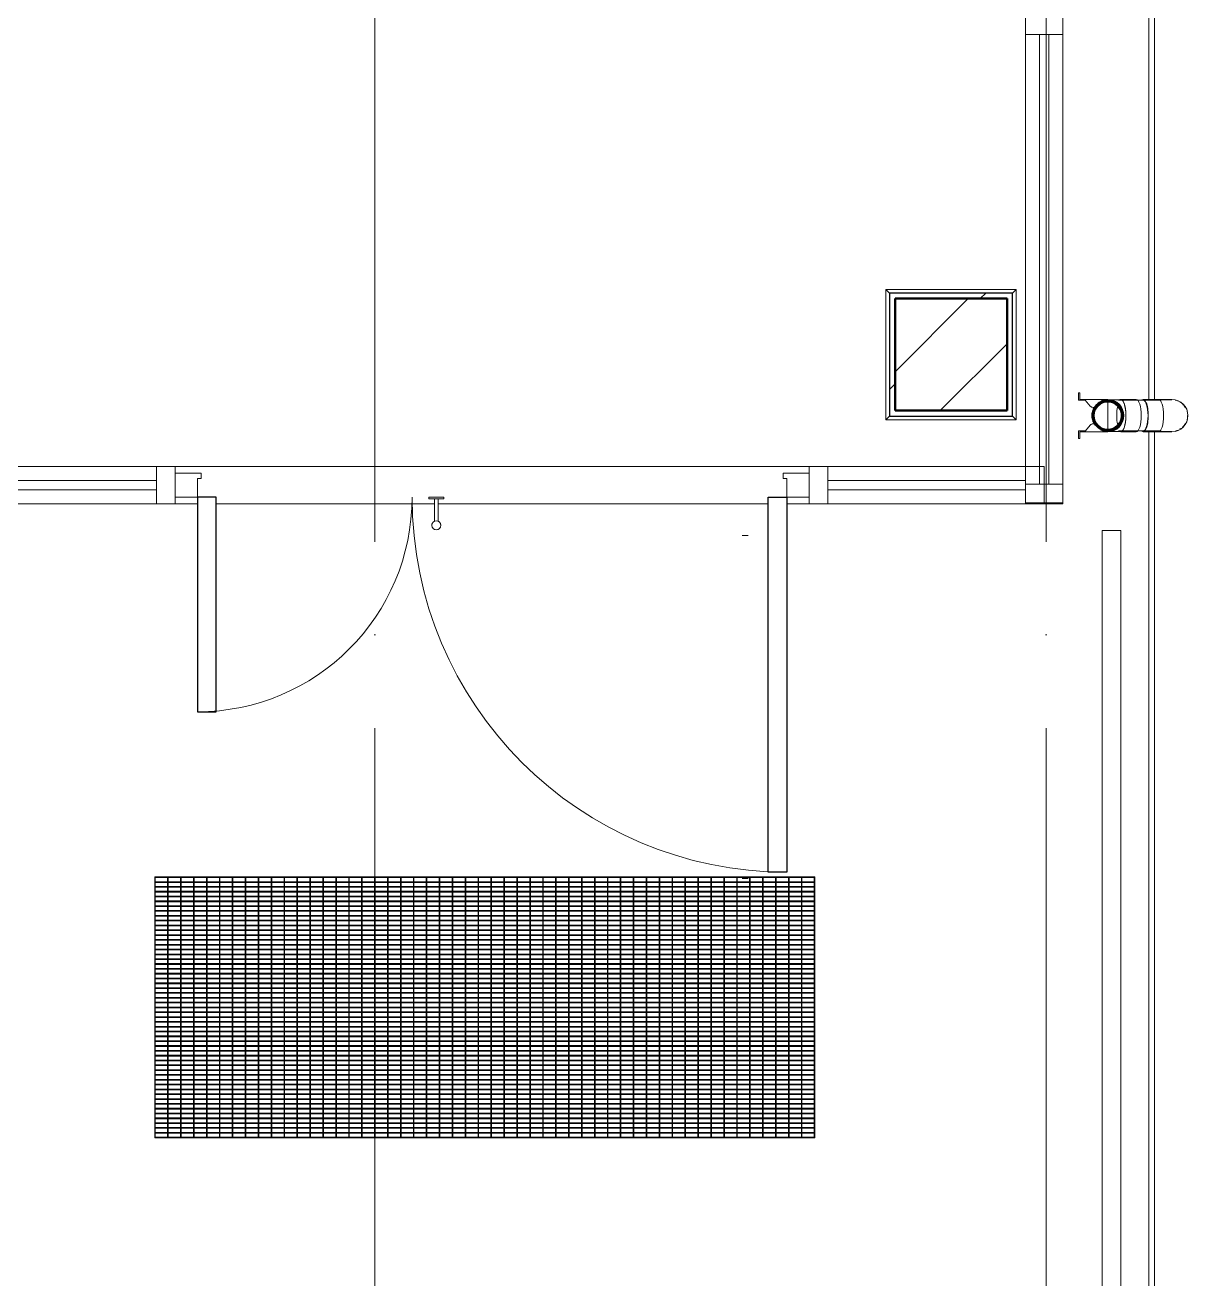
# Model space of a CAD drawing. Header units: millimetres. Extents: x -396912 to 182286, y -43638 to 41610.
# Drawn here: x -25643 to -22526, y -25855 to -22494 of the extents above; entities that cross this region are included whole.
import ezdxf

# ---------------------------------------------------------------- set-up
doc = ezdxf.new("R2010")
doc.units = ezdxf.units.MM
doc.linetypes.add('ADSK_Линия сетки', pattern=[25, 20, -2.5, 0, -2.5])
doc.linetypes.add('ADSK_Невидимые', pattern=[5, 3, -2])
for name, color, linetype, lineweight in [('Витраж', 7, 'Continuous', 9), ('Двери', 252, 'Continuous', 9), ('Лестницы', 252, 'Continuous', 9), ('Линии', 7, 'Continuous', 9), ('Несущие колонны', 252, 'Continuous', 18), ('Обобщенные модели', 252, 'Continuous', 18), ('Ограждение', 252, 'Continuous', 9), ('Оси', 252, 'Continuous', 9), ('Панели витража', 252, 'Continuous', 9), ('Перекрытие', 252, 'Continuous', 18), ('Стены наружные', 7, 'Continuous', 18)]:
    doc.layers.add(name, color=color, linetype=linetype, lineweight=lineweight)

# ---------------------------------------------------------------- blocks, each defined once
blk = doc.blocks.new('1 этаж')
at = {"layer": 'Несущие колонны', "lineweight": 9, "true_color": 0x636466}
h = blk.add_hatch(dxfattribs=at)
h.set_pattern_fill('FP_11', color=251, style=0, pattern_type=2)
h.set_pattern_definition([(45, (-32121.82, 94), (-224.5064, 224.5064), []), (45, (-31897.32, 94), (-224.5064, 224.5064), [396.875, -79.375, 3.353, -76.022])])
h.paths.add_polyline_path([(-28712.8, -24445.7), (-28712.8, -24145.7), (-29012.8, -24145.7), (-29012.8, -24445.7), (-28739.2, -24445.7)])
at = {"layer": 'Витраж', "color": 251, "lineweight": 18, "true_color": 0x636466, "extrusion": (0, 0, -1)}
for p, q in [((-28662.8, -23387.7), (-28662.8, -23437.7)), ((-28562.8, -23437.7), (-28562.8, -23387.7)), ((-28662.8, -23437.7), (-28562.8, -23437.7)), ((-30942.8, -24595.7), (-30992.8, -24595.7)), ((-30992.8, -24595.7), (-30992.8, -24695.7)), ((-30942.8, -24613.2), (-30942.8, -24595.7)), ((-29192.8, -24595.7), (-29242.8, -24595.7)), ((-29242.8, -24595.7), (-29242.8, -24613.2)), ((-29192.8, -24695.7), (-29192.8, -24595.7)), ((-28612.8, -24595.7), (-28662.8, -24595.7)), ((-28662.8, -24595.7), (-28662.8, -24695.7)), ((-28612.8, -24695.7), (-28612.8, -24595.7)), ((-30992.8, -24695.7), (-30942.8, -24695.7)), ((-30942.8, -24695.7), (-30942.8, -24678.2)), ((-29242.8, -24678.2), (-29242.8, -24695.7)), ((-29242.8, -24695.7), (-29192.8, -24695.7)), ((-28662.8, -24695.7), (-28612.8, -24695.7))]:
    blk.add_line(p, q, dxfattribs=at)
at = {"layer": 'Витраж', "color": 251, "true_color": 0x636466}
for p, q in [((-28662.8, -23437.7), (-28662.8, -24595.7)), ((-28562.8, -23437.7), (-28562.8, -24642.7)), ((-30992.8, -24595.7), (-32032.8, -24595.7)), ((-29242.8, -24595.7), (-30942.8, -24595.7)), ((-28662.8, -24595.7), (-29192.8, -24595.7)), ((-30992.8, -24695.7), (-32032.8, -24695.7)), ((-30882.8, -24695.7), (-30942.8, -24695.7)), ((-30247.5, -24695.7), (-30832.8, -24695.7)), ((-29352.8, -24695.7), (-30238.1, -24695.7)), ((-29242.8, -24695.7), (-29302.8, -24695.7)), ((-28662.8, -24695.7), (-29192.8, -24695.7))]:
    blk.add_line(p, q, dxfattribs=at)
at = {"layer": 'Витраж', "color": 251, "lineweight": 18, "true_color": 0x636466}
for p, q in [((-28562.8, -24642.7), (-28662.8, -24642.7)), ((-28662.8, -24642.7), (-28662.8, -24692.7)), ((-28562.8, -24692.7), (-28562.8, -24642.7)), ((-28662.8, -24692.7), (-28562.8, -24692.7))]:
    blk.add_line(p, q, dxfattribs=at)
at = {"layer": 'Двери', "color": 251, "true_color": 0x636466}
for p, q in [((-30942.8, -24613.2), (-30942.8, -24678.2)), ((-30872.8, -24613.2), (-30942.8, -24613.2)), ((-30882.8, -24678.2), (-30882.8, -24628.2)), ((-30882.8, -24628.2), (-30872.8, -24628.2)), ((-30872.8, -24628.2), (-30872.8, -24613.2)), ((-29312.8, -24613.2), (-29242.8, -24613.2)), ((-29312.8, -24628.2), (-29312.8, -24613.2)), ((-29302.8, -24628.2), (-29312.8, -24628.2)), ((-29302.8, -24678.2), (-29302.8, -24628.2)), ((-29242.8, -24613.2), (-29242.8, -24678.2)), ((-30942.8, -24678.2), (-30882.8, -24678.2)), ((-30262.8, -24678.2), (-30262.8, -24682.2)), ((-30262.8, -24678.2), (-30262.8, -24682.2)), ((-30222.8, -24678.2), (-30262.8, -24678.2)), ((-30262.1, -24678.2), (-30262.8, -24678.2)), ((-30262.1, -24678.2), (-30262.8, -24678.2)), ((-30262.1, -24678.2), (-30262.8, -24678.2)), ((-30262.8, -24682.2), (-30262.1, -24682.2)), ((-30262.8, -24682.2), (-30222.8, -24682.2)), ((-30262.8, -24682.2), (-30262.1, -24682.2)), ((-30262.8, -24682.2), (-30262.1, -24682.2)), ((-30247.8, -24682.2), (-30247.8, -24742.6)), ((-30237.8, -24742.7), (-30237.8, -24682.2)), ((-30222.8, -24678.2), (-30223.5, -24678.2)), ((-30222.8, -24678.2), (-30223.5, -24678.2)), ((-30222.8, -24678.2), (-30223.5, -24678.2)), ((-30223.5, -24682.2), (-30222.8, -24682.2)), ((-30223.5, -24682.2), (-30222.8, -24682.2)), ((-30223.5, -24682.2), (-30222.8, -24682.2)), ((-30222.8, -24682.2), (-30222.8, -24678.2)), ((-30222.8, -24682.2), (-30222.8, -24678.2)), ((-29242.8, -24678.2), (-29302.8, -24678.2))]:
    blk.add_line(p, q, dxfattribs=at)
at = {"layer": 'Двери', "color": 251, "lineweight": 30, "true_color": 0x636466}
for p, q in [((-30832.8, -24678.2), (-30882.8, -24678.2)), ((-30882.8, -24678.2), (-30882.8, -25253.2)), ((-30832.8, -25253.2), (-30832.8, -24678.2)), ((-29352.8, -25683.2), (-29352.8, -24678.2)), ((-29352.8, -24678.2), (-29302.8, -24678.2)), ((-29302.8, -24678.2), (-29302.8, -25683.2)), ((-30882.8, -25253.2), (-30832.8, -25253.2)), ((-29302.8, -25683.2), (-29352.8, -25683.2))]:
    blk.add_line(p, q, dxfattribs=at)
at = {"layer": 'Двери', "color": 251, "true_color": 0x636466}
for centre, radius, start, end in [((-30882.8, -24678.2), 575, 270, 0), ((-29302.8, -24678.2), 1005, 180, 270), ((-30242.8, -24753.2), 12, 0, 180), ((-30242.8, -24753.2), 12, 150, 180), ((-30242.8, -24753.2), 12, 180, 0), ((-30242.8, -24753.2), 12, 195, 255), ((-30242.8, -24753.2), 12, 113.9342, 120), ((-30242.8, -24753.2), 12, 270, 330), ((-30242.8, -24753.2), 12, 45, 66.0658), ((-30242.8, -24753.2), 12, 0, 30)]:
    blk.add_arc(centre, radius, start, end, dxfattribs=at)
at = {"layer": 'Лестницы', "color": 251, "true_color": 0x636466}
for p, q in [((-28332.8, -24415.6), (-28332.8, -20847.7)), ((-28332.8, -27874.3), (-28332.8, -24502.8)), ((-28562.8, -24695.7), (-28612.8, -24695.7)), ((-28562.8, -24692.7), (-28562.8, -24695.7))]:
    blk.add_line(p, q, dxfattribs=at)
at = {"layer": 'Линии', "color": 251, "linetype": 'ADSK_Невидимые', "ltscale": 100, "true_color": 0x636466}
for p, q in [((-29422.6, -24780.2), (-29406.3, -24780.2)), ((-29422.6, -25700.2), (-29406.3, -25700.2))]:
    blk.add_line(p, q, dxfattribs=at)
at = {"layer": 'Несущие колонны', "color": 251, "lineweight": 40, "true_color": 0x636466}
for p, q in [((-29012.8, -24445.7), (-29012.8, -24145.7)), ((-29012.8, -24145.7), (-28712.8, -24145.7)), ((-28712.8, -24145.7), (-29012.8, -24145.7)), ((-29012.8, -24145.7), (-29012.8, -24445.7)), ((-28712.8, -24145.7), (-28712.8, -24445.7)), ((-28712.8, -24445.7), (-28712.8, -24145.7)), ((-28712.8, -24445.7), (-29012.8, -24445.7)), ((-29012.8, -24445.7), (-28712.8, -24445.7))]:
    blk.add_line(p, q, dxfattribs=at)
at = {"layer": 'Обобщенные модели', "color": 251, "true_color": 0x636466}
for p, q in [((-28517.3, -24398.2), (-28520.8, -24398.2)), ((-28520.8, -24398.2), (-28520.8, -24418.1)), ((-28517.3, -24416), (-28517.3, -24398.2)), ((-28520.8, -24418.1), (-28502.9, -24418.1)), ((-28442.8, -24416), (-28517.3, -24416)), ((-28502.9, -24418.1), (-28489.9, -24433.7)), ((-28456.8, -24420.7), (-28456.8, -24418.1)), ((-28456.8, -24418.1), (-28442.8, -24418.1)), ((-28442.8, -24422.8), (-28442.8, -24495.6)), ((-28442.8, -24422.8), (-28442.8, -24495.6)), ((-28407.4, -24416.7), (-28437.4, -24416.7)), ((-28299.9, -24418.1), (-28414, -24418.1)), ((-28366.5, -24415.6), (-28407.4, -24415.6)), ((-28306.6, -24415.6), (-28347.5, -24415.6)), ((-28271.1, -24416.7), (-28306.6, -24416.7)), ((-28272.5, -24416), (-28305.7, -24416)), ((-28482.2, -24437.2), (-28477.4, -24437.2)), ((-28502.8, -24500.3), (-28520.8, -24500.3)), ((-28520.8, -24500.3), (-28520.8, -24520.2)), ((-28517.3, -24520.2), (-28517.3, -24502.5)), ((-28517.3, -24502.5), (-28442.8, -24502.5)), ((-28489.9, -24484.8), (-28502.8, -24500.3)), ((-28477.4, -24481.2), (-28482.2, -24481.2)), ((-28456.8, -24500.3), (-28456.8, -24497.8)), ((-28442.8, -24500.3), (-28456.8, -24500.3)), ((-28454.5, -24500.1), (-28456.2, -24499.6)), ((-28436.8, -24501.7), (-28407.4, -24501.7)), ((-28414, -24500.3), (-28299.9, -24500.3)), ((-28407.4, -24502.8), (-28366.5, -24502.8)), ((-28347.5, -24502.8), (-28306.6, -24502.8)), ((-28306.6, -24501.7), (-28271.1, -24501.7)), ((-28305.9, -24502.5), (-28271.8, -24502.5)), ((-28520.8, -24520.2), (-28517.3, -24520.2))]:
    blk.add_line(p, q, dxfattribs=at)
at = {"layer": 'Обобщенные модели', "color": 251, "lineweight": 9, "true_color": 0x636466}
for p, q in [((-30996.1, -25695.7), (-30997.8, -25695.7)), ((-30997.8, -25695.7), (-30997.8, -26395.7)), ((-29227.8, -25695.7), (-30997.8, -25695.7)), ((-30997.8, -25695.7), (-30997.8, -25697.7)), ((-30997.8, -25697.7), (-29227.8, -25697.7)), ((-29227.8, -25708.7), (-30997.8, -25708.7)), ((-30997.8, -25708.7), (-30997.8, -25710.6)), ((-30997.8, -25710.6), (-29227.8, -25710.6)), ((-30996.1, -26395.7), (-30996.1, -25695.7)), ((-30961.5, -25695.7), (-30963.1, -25695.7)), ((-30963.1, -25695.7), (-30963.1, -26395.7)), ((-30961.5, -26395.7), (-30961.5, -25695.7)), ((-30926.8, -25695.7), (-30928.5, -25695.7)), ((-30928.5, -25695.7), (-30928.5, -26395.7)), ((-30926.8, -26395.7), (-30926.8, -25695.7)), ((-30892.1, -25695.7), (-30893.8, -25695.7)), ((-30893.8, -25695.7), (-30893.8, -26395.7)), ((-30892.1, -26395.7), (-30892.1, -25695.7)), ((-30857.4, -25695.7), (-30859.1, -25695.7)), ((-30859.1, -25695.7), (-30859.1, -26395.7)), ((-30857.4, -26395.7), (-30857.4, -25695.7)), ((-30822.8, -25695.7), (-30824.4, -25695.7)), ((-30824.4, -25695.7), (-30824.4, -26395.7)), ((-30822.8, -26395.7), (-30822.8, -25695.7)), ((-30788.1, -25695.7), (-30789.8, -25695.7)), ((-30789.8, -25695.7), (-30789.8, -26395.7)), ((-30788.1, -26395.7), (-30788.1, -25695.7)), ((-30753.4, -25695.7), (-30755.1, -25695.7)), ((-30755.1, -25695.7), (-30755.1, -26395.7)), ((-30753.4, -26395.7), (-30753.4, -25695.7)), ((-30718.7, -25695.7), (-30720.4, -25695.7)), ((-30720.4, -25695.7), (-30720.4, -26395.7)), ((-30718.7, -26395.7), (-30718.7, -25695.7)), ((-30684.1, -25695.7), (-30685.7, -25695.7)), ((-30685.7, -25695.7), (-30685.7, -26395.7)), ((-30684.1, -26395.7), (-30684.1, -25695.7)), ((-30649.4, -25695.7), (-30651.1, -25695.7)), ((-30651.1, -25695.7), (-30651.1, -26395.7)), ((-30649.4, -26395.7), (-30649.4, -25695.7)), ((-30614.7, -25695.7), (-30616.4, -25695.7)), ((-30616.4, -25695.7), (-30616.4, -26395.7)), ((-30614.7, -26395.7), (-30614.7, -25695.7)), ((-30580.1, -25695.7), (-30581.7, -25695.7)), ((-30581.7, -25695.7), (-30581.7, -26395.7)), ((-30580.1, -26395.7), (-30580.1, -25695.7)), ((-30545.4, -25695.7), (-30547.1, -25695.7)), ((-30547.1, -25695.7), (-30547.1, -26395.7)), ((-30545.4, -26395.7), (-30545.4, -25695.7)), ((-30510.7, -25695.7), (-30512.4, -25695.7)), ((-30512.4, -25695.7), (-30512.4, -26395.7)), ((-30510.7, -26395.7), (-30510.7, -25695.7)), ((-30476, -25695.7), (-30477.7, -25695.7)), ((-30477.7, -25695.7), (-30477.7, -26395.7)), ((-30476, -26395.7), (-30476, -25695.7)), ((-30441.4, -25695.7), (-30443, -25695.7)), ((-30443, -25695.7), (-30443, -26395.7)), ((-30441.4, -26395.7), (-30441.4, -25695.7)), ((-30406.7, -25695.7), (-30408.4, -25695.7)), ((-30408.4, -25695.7), (-30408.4, -26395.7)), ((-30406.7, -26395.7), (-30406.7, -25695.7)), ((-30372, -25695.7), (-30373.7, -25695.7)), ((-30373.7, -25695.7), (-30373.7, -26395.7)), ((-30372, -26395.7), (-30372, -25695.7)), ((-30337.3, -25695.7), (-30339, -25695.7)), ((-30339, -25695.7), (-30339, -26395.7)), ((-30337.3, -26395.7), (-30337.3, -25695.7)), ((-30302.7, -25695.7), (-30304.3, -25695.7)), ((-30304.3, -25695.7), (-30304.3, -26395.7)), ((-30302.7, -26395.7), (-30302.7, -25695.7)), ((-30268, -25695.7), (-30269.7, -25695.7)), ((-30269.7, -25695.7), (-30269.7, -26395.7)), ((-30268, -26395.7), (-30268, -25695.7)), ((-30233.3, -25695.7), (-30235, -25695.7)), ((-30235, -25695.7), (-30235, -26395.7)), ((-30233.3, -26395.7), (-30233.3, -25695.7)), ((-30198.6, -25695.7), (-30200.3, -25695.7)), ((-30200.3, -25695.7), (-30200.3, -26395.7)), ((-30198.6, -26395.7), (-30198.6, -25695.7)), ((-30164, -25695.7), (-30165.6, -25695.7)), ((-30165.6, -25695.7), (-30165.6, -26395.7)), ((-30164, -26395.7), (-30164, -25695.7)), ((-30129.3, -25695.7), (-30131, -25695.7)), ((-30131, -25695.7), (-30131, -26395.7)), ((-30129.3, -26395.7), (-30129.3, -25695.7)), ((-30094.6, -25695.7), (-30096.3, -25695.7)), ((-30096.3, -25695.7), (-30096.3, -26395.7)), ((-30094.6, -26395.7), (-30094.6, -25695.7)), ((-30060, -25695.7), (-30061.6, -25695.7)), ((-30061.6, -25695.7), (-30061.6, -26395.7)), ((-30060, -26395.7), (-30060, -25695.7)), ((-30025.3, -25695.7), (-30027, -25695.7)), ((-30027, -25695.7), (-30027, -26395.7)), ((-30025.3, -26395.7), (-30025.3, -25695.7)), ((-29990.6, -25695.7), (-29992.3, -25695.7)), ((-29992.3, -25695.7), (-29992.3, -26395.7)), ((-29990.6, -26395.7), (-29990.6, -25695.7)), ((-29955.9, -25695.7), (-29957.6, -25695.7)), ((-29957.6, -25695.7), (-29957.6, -26395.7)), ((-29955.9, -26395.7), (-29955.9, -25695.7)), ((-29921.3, -25695.7), (-29922.9, -25695.7)), ((-29922.9, -25695.7), (-29922.9, -26395.7)), ((-29921.3, -26395.7), (-29921.3, -25695.7)), ((-29886.6, -25695.7), (-29888.3, -25695.7)), ((-29888.3, -25695.7), (-29888.3, -26395.7)), ((-29886.6, -26395.7), (-29886.6, -25695.7)), ((-29851.9, -25695.7), (-29853.6, -25695.7)), ((-29853.6, -25695.7), (-29853.6, -26395.7)), ((-29851.9, -26395.7), (-29851.9, -25695.7)), ((-29817.2, -25695.7), (-29818.9, -25695.7)), ((-29818.9, -25695.7), (-29818.9, -26395.7)), ((-29817.2, -26395.7), (-29817.2, -25695.7)), ((-29782.6, -25695.7), (-29784.2, -25695.7)), ((-29784.2, -25695.7), (-29784.2, -26395.7)), ((-29782.6, -26395.7), (-29782.6, -25695.7)), ((-29747.9, -25695.7), (-29749.6, -25695.7)), ((-29749.6, -25695.7), (-29749.6, -26395.7)), ((-29747.9, -26395.7), (-29747.9, -25695.7)), ((-29713.2, -25695.7), (-29714.9, -25695.7)), ((-29714.9, -25695.7), (-29714.9, -26395.7)), ((-29713.2, -26395.7), (-29713.2, -25695.7)), ((-29678.6, -25695.7), (-29680.2, -25695.7)), ((-29680.2, -25695.7), (-29680.2, -26395.7)), ((-29678.6, -26395.7), (-29678.6, -25695.7)), ((-29643.9, -25695.7), (-29645.6, -25695.7)), ((-29645.6, -25695.7), (-29645.6, -26395.7)), ((-29643.9, -26395.7), (-29643.9, -25695.7)), ((-29609.2, -25695.7), (-29610.9, -25695.7)), ((-29610.9, -25695.7), (-29610.9, -26395.7)), ((-29609.2, -26395.7), (-29609.2, -25695.7)), ((-29574.5, -25695.7), (-29576.2, -25695.7)), ((-29576.2, -25695.7), (-29576.2, -26395.7)), ((-29574.5, -26395.7), (-29574.5, -25695.7)), ((-29539.9, -25695.7), (-29541.5, -25695.7)), ((-29541.5, -25695.7), (-29541.5, -26395.7)), ((-29539.9, -26395.7), (-29539.9, -25695.7)), ((-29505.2, -25695.7), (-29506.9, -25695.7)), ((-29506.9, -25695.7), (-29506.9, -26395.7)), ((-29505.2, -26395.7), (-29505.2, -25695.7)), ((-29470.5, -25695.7), (-29472.2, -25695.7)), ((-29472.2, -25695.7), (-29472.2, -26395.7)), ((-29470.5, -26395.7), (-29470.5, -25695.7)), ((-29435.8, -25695.7), (-29437.5, -25695.7)), ((-29437.5, -25695.7), (-29437.5, -26395.7)), ((-29435.8, -26395.7), (-29435.8, -25695.7)), ((-29401.2, -25695.7), (-29402.8, -25695.7)), ((-29402.8, -25695.7), (-29402.8, -26395.7)), ((-29401.2, -26395.7), (-29401.2, -25695.7)), ((-29366.5, -25695.7), (-29368.2, -25695.7)), ((-29368.2, -25695.7), (-29368.2, -26395.7)), ((-29366.5, -26395.7), (-29366.5, -25695.7)), ((-29331.8, -25695.7), (-29333.5, -25695.7)), ((-29333.5, -25695.7), (-29333.5, -26395.7)), ((-29331.8, -26395.7), (-29331.8, -25695.7)), ((-29297.1, -25695.7), (-29298.8, -25695.7)), ((-29298.8, -25695.7), (-29298.8, -26395.7)), ((-29297.1, -26395.7), (-29297.1, -25695.7)), ((-29262.5, -25695.7), (-29264.1, -25695.7)), ((-29264.1, -25695.7), (-29264.1, -26395.7)), ((-29262.5, -26395.7), (-29262.5, -25695.7)), ((-29227.8, -25695.7), (-29229.5, -25695.7)), ((-29229.5, -25695.7), (-29229.5, -26395.7)), ((-29227.8, -26395.7), (-29227.8, -25695.7)), ((-29227.8, -25697.7), (-29227.8, -25695.7)), ((-29227.8, -25710.6), (-29227.8, -25708.7)), ((-29227.8, -25721.6), (-30997.8, -25721.6)), ((-30997.8, -25721.6), (-30997.8, -25723.5)), ((-30997.8, -25723.5), (-29227.8, -25723.5)), ((-29227.8, -25734.5), (-30997.8, -25734.5)), ((-30997.8, -25734.5), (-30997.8, -25736.4)), ((-30997.8, -25736.4), (-29227.8, -25736.4)), ((-29227.8, -25747.4), (-30997.8, -25747.4)), ((-30997.8, -25747.4), (-30997.8, -25749.4)), ((-29227.8, -25723.5), (-29227.8, -25721.6)), ((-29227.8, -25736.4), (-29227.8, -25734.5)), ((-29227.8, -25749.4), (-29227.8, -25747.4)), ((-30997.8, -25749.4), (-29227.8, -25749.4)), ((-29227.8, -25760.4), (-30997.8, -25760.4)), ((-30997.8, -25760.4), (-30997.8, -25762.3)), ((-30997.8, -25762.3), (-29227.8, -25762.3)), ((-29227.8, -25773.3), (-30997.8, -25773.3)), ((-30997.8, -25773.3), (-30997.8, -25775.2)), ((-30997.8, -25775.2), (-29227.8, -25775.2)), ((-29227.8, -25762.3), (-29227.8, -25760.4)), ((-29227.8, -25775.2), (-29227.8, -25773.3)), ((-29227.8, -25786.2), (-30997.8, -25786.2)), ((-30997.8, -25786.2), (-30997.8, -25788.1)), ((-30997.8, -25788.1), (-29227.8, -25788.1)), ((-29227.8, -25799.1), (-30997.8, -25799.1)), ((-30997.8, -25799.1), (-30997.8, -25801.1)), ((-30997.8, -25801.1), (-29227.8, -25801.1)), ((-29227.8, -25812.1), (-30997.8, -25812.1)), ((-30997.8, -25812.1), (-30997.8, -25814)), ((-30997.8, -25814), (-29227.8, -25814)), ((-29227.8, -25788.1), (-29227.8, -25786.2)), ((-29227.8, -25801.1), (-29227.8, -25799.1)), ((-29227.8, -25814), (-29227.8, -25812.1)), ((-29227.8, -25825), (-30997.8, -25825)), ((-30997.8, -25825), (-30997.8, -25826.9)), ((-30997.8, -25826.9), (-29227.8, -25826.9)), ((-29227.8, -25837.9), (-30997.8, -25837.9)), ((-30997.8, -25837.9), (-30997.8, -25839.9)), ((-30997.8, -25839.9), (-29227.8, -25839.9)), ((-29227.8, -25826.9), (-29227.8, -25825)), ((-29227.8, -25839.9), (-29227.8, -25837.9)), ((-29227.8, -25850.9), (-30997.8, -25850.9)), ((-30997.8, -25850.9), (-30997.8, -25852.8)), ((-30997.8, -25852.8), (-29227.8, -25852.8)), ((-29227.8, -25863.8), (-30997.8, -25863.8)), ((-30997.8, -25863.8), (-30997.8, -25865.7)), ((-30997.8, -25865.7), (-29227.8, -25865.7)), ((-29227.8, -25876.7), (-30997.8, -25876.7)), ((-30997.8, -25876.7), (-30997.8, -25878.6)), ((-30997.8, -25878.6), (-29227.8, -25878.6)), ((-29227.8, -25852.8), (-29227.8, -25850.9)), ((-29227.8, -25865.7), (-29227.8, -25863.8)), ((-29227.8, -25878.6), (-29227.8, -25876.7)), ((-29227.8, -25889.6), (-30997.8, -25889.6)), ((-30997.8, -25889.6), (-30997.8, -25891.6)), ((-30997.8, -25891.6), (-29227.8, -25891.6)), ((-29227.8, -25902.6), (-30997.8, -25902.6)), ((-30997.8, -25902.6), (-30997.8, -25904.5)), ((-30997.8, -25904.5), (-29227.8, -25904.5)), ((-29227.8, -25915.5), (-30997.8, -25915.5)), ((-30997.8, -25915.5), (-30997.8, -25917.4)), ((-29227.8, -25891.6), (-29227.8, -25889.6)), ((-29227.8, -25904.5), (-29227.8, -25902.6)), ((-29227.8, -25917.4), (-29227.8, -25915.5)), ((-30997.8, -25917.4), (-29227.8, -25917.4)), ((-29227.8, -25928.4), (-30997.8, -25928.4)), ((-30997.8, -25928.4), (-30997.8, -25930.3)), ((-30997.8, -25930.3), (-29227.8, -25930.3)), ((-29227.8, -25941.3), (-30997.8, -25941.3)), ((-30997.8, -25941.3), (-30997.8, -25943.3)), ((-30997.8, -25943.3), (-29227.8, -25943.3)), ((-29227.8, -25930.3), (-29227.8, -25928.4)), ((-29227.8, -25943.3), (-29227.8, -25941.3)), ((-29227.8, -25954.3), (-30997.8, -25954.3)), ((-30997.8, -25954.3), (-30997.8, -25956.2)), ((-30997.8, -25956.2), (-29227.8, -25956.2)), ((-29227.8, -25967.2), (-30997.8, -25967.2)), ((-30997.8, -25967.2), (-30997.8, -25969.1)), ((-30997.8, -25969.1), (-29227.8, -25969.1)), ((-29227.8, -25980.1), (-30997.8, -25980.1)), ((-30997.8, -25980.1), (-30997.8, -25982.1)), ((-30997.8, -25982.1), (-29227.8, -25982.1)), ((-29227.8, -25956.2), (-29227.8, -25954.3)), ((-29227.8, -25969.1), (-29227.8, -25967.2)), ((-29227.8, -25982.1), (-29227.8, -25980.1)), ((-29227.8, -25993.1), (-30997.8, -25993.1)), ((-30997.8, -25993.1), (-30997.8, -25995)), ((-30997.8, -25995), (-29227.8, -25995)), ((-29227.8, -26006), (-30997.8, -26006)), ((-30997.8, -26006), (-30997.8, -26007.9)), ((-30997.8, -26007.9), (-29227.8, -26007.9)), ((-29227.8, -25995), (-29227.8, -25993.1)), ((-29227.8, -26007.9), (-29227.8, -26006)), ((-29227.8, -26018.9), (-30997.8, -26018.9)), ((-30997.8, -26018.9), (-30997.8, -26020.8)), ((-30997.8, -26020.8), (-29227.8, -26020.8)), ((-29227.8, -26031.8), (-30997.8, -26031.8)), ((-30997.8, -26031.8), (-30997.8, -26033.8)), ((-30997.8, -26033.8), (-29227.8, -26033.8)), ((-29227.8, -26044.8), (-30997.8, -26044.8)), ((-30997.8, -26044.8), (-30997.8, -26046.7)), ((-30997.8, -26046.7), (-29227.8, -26046.7)), ((-29227.8, -26020.8), (-29227.8, -26018.9)), ((-29227.8, -26033.8), (-29227.8, -26031.8)), ((-29227.8, -26046.7), (-29227.8, -26044.8)), ((-29227.8, -26057.7), (-30997.8, -26057.7)), ((-30997.8, -26057.7), (-30997.8, -26059.6)), ((-30997.8, -26059.6), (-29227.8, -26059.6)), ((-29227.8, -26070.6), (-30997.8, -26070.6)), ((-30997.8, -26070.6), (-30997.8, -26072.5)), ((-30997.8, -26072.5), (-29227.8, -26072.5)), ((-29227.8, -26083.5), (-30997.8, -26083.5)), ((-30997.8, -26083.5), (-30997.8, -26085.5)), ((-29227.8, -26059.6), (-29227.8, -26057.7)), ((-29227.8, -26072.5), (-29227.8, -26070.6)), ((-29227.8, -26085.5), (-29227.8, -26083.5)), ((-30997.8, -26085.5), (-29227.8, -26085.5)), ((-29227.8, -26096.5), (-30997.8, -26096.5)), ((-30997.8, -26096.5), (-30997.8, -26098.4)), ((-30997.8, -26098.4), (-29227.8, -26098.4)), ((-29227.8, -26109.4), (-30997.8, -26109.4)), ((-30997.8, -26109.4), (-30997.8, -26111.3)), ((-30997.8, -26111.3), (-29227.8, -26111.3)), ((-29227.8, -26098.4), (-29227.8, -26096.5)), ((-29227.8, -26111.3), (-29227.8, -26109.4)), ((-29227.8, -26122.3), (-30997.8, -26122.3)), ((-30997.8, -26122.3), (-30997.8, -26124.3)), ((-30997.8, -26124.3), (-29227.8, -26124.3)), ((-29227.8, -26135.3), (-30997.8, -26135.3)), ((-30997.8, -26135.3), (-30997.8, -26137.2)), ((-30997.8, -26137.2), (-29227.8, -26137.2)), ((-29227.8, -26148.2), (-30997.8, -26148.2)), ((-30997.8, -26148.2), (-30997.8, -26150.1)), ((-30997.8, -26150.1), (-29227.8, -26150.1)), ((-29227.8, -26124.3), (-29227.8, -26122.3)), ((-29227.8, -26137.2), (-29227.8, -26135.3)), ((-29227.8, -26150.1), (-29227.8, -26148.2)), ((-29227.8, -26161.1), (-30997.8, -26161.1)), ((-30997.8, -26161.1), (-30997.8, -26163)), ((-30997.8, -26163), (-29227.8, -26163)), ((-29227.8, -26174), (-30997.8, -26174)), ((-30997.8, -26174), (-30997.8, -26176)), ((-30997.8, -26176), (-29227.8, -26176)), ((-29227.8, -26163), (-29227.8, -26161.1)), ((-29227.8, -26176), (-29227.8, -26174)), ((-29227.8, -26187), (-30997.8, -26187)), ((-30997.8, -26187), (-30997.8, -26188.9)), ((-30997.8, -26188.9), (-29227.8, -26188.9)), ((-29227.8, -26199.9), (-30997.8, -26199.9)), ((-30997.8, -26199.9), (-30997.8, -26201.8)), ((-30997.8, -26201.8), (-29227.8, -26201.8)), ((-29227.8, -26212.8), (-30997.8, -26212.8)), ((-30997.8, -26212.8), (-30997.8, -26214.7)), ((-30997.8, -26214.7), (-29227.8, -26214.7)), ((-29227.8, -26188.9), (-29227.8, -26187)), ((-29227.8, -26201.8), (-29227.8, -26199.9)), ((-29227.8, -26214.7), (-29227.8, -26212.8)), ((-29227.8, -26225.7), (-30997.8, -26225.7)), ((-30997.8, -26225.7), (-30997.8, -26227.7)), ((-30997.8, -26227.7), (-29227.8, -26227.7)), ((-29227.8, -26238.7), (-30997.8, -26238.7)), ((-30997.8, -26238.7), (-30997.8, -26240.6)), ((-30997.8, -26240.6), (-29227.8, -26240.6)), ((-29227.8, -26251.6), (-30997.8, -26251.6)), ((-30997.8, -26251.6), (-30997.8, -26253.5)), ((-29227.8, -26227.7), (-29227.8, -26225.7)), ((-29227.8, -26240.6), (-29227.8, -26238.7)), ((-29227.8, -26253.5), (-29227.8, -26251.6)), ((-30997.8, -26253.5), (-29227.8, -26253.5)), ((-29227.8, -26264.5), (-30997.8, -26264.5)), ((-30997.8, -26264.5), (-30997.8, -26266.5)), ((-30997.8, -26266.5), (-29227.8, -26266.5)), ((-29227.8, -26277.5), (-30997.8, -26277.5)), ((-30997.8, -26277.5), (-30997.8, -26279.4)), ((-30997.8, -26279.4), (-29227.8, -26279.4)), ((-29227.8, -26266.5), (-29227.8, -26264.5)), ((-29227.8, -26279.4), (-29227.8, -26277.5)), ((-29227.8, -26290.4), (-30997.8, -26290.4)), ((-30997.8, -26290.4), (-30997.8, -26292.3)), ((-30997.8, -26292.3), (-29227.8, -26292.3)), ((-29227.8, -26303.3), (-30997.8, -26303.3)), ((-30997.8, -26303.3), (-30997.8, -26305.2)), ((-30997.8, -26305.2), (-29227.8, -26305.2)), ((-29227.8, -26316.2), (-30997.8, -26316.2)), ((-30997.8, -26316.2), (-30997.8, -26318.2)), ((-30997.8, -26318.2), (-29227.8, -26318.2)), ((-29227.8, -26292.3), (-29227.8, -26290.4)), ((-29227.8, -26305.2), (-29227.8, -26303.3)), ((-29227.8, -26318.2), (-29227.8, -26316.2)), ((-29227.8, -26329.2), (-30997.8, -26329.2)), ((-30997.8, -26329.2), (-30997.8, -26331.1)), ((-30997.8, -26331.1), (-29227.8, -26331.1)), ((-29227.8, -26342.1), (-30997.8, -26342.1)), ((-30997.8, -26342.1), (-30997.8, -26344)), ((-30997.8, -26344), (-29227.8, -26344)), ((-29227.8, -26331.1), (-29227.8, -26329.2)), ((-29227.8, -26344), (-29227.8, -26342.1)), ((-29227.8, -26355), (-30997.8, -26355)), ((-30997.8, -26355), (-30997.8, -26356.9)), ((-30997.8, -26356.9), (-29227.8, -26356.9)), ((-29227.8, -26367.9), (-30997.8, -26367.9)), ((-30997.8, -26367.9), (-30997.8, -26369.9)), ((-30997.8, -26369.9), (-29227.8, -26369.9)), ((-29227.8, -26380.9), (-30997.8, -26380.9)), ((-30997.8, -26380.9), (-30997.8, -26382.8)), ((-30997.8, -26382.8), (-29227.8, -26382.8)), ((-29227.8, -26356.9), (-29227.8, -26355)), ((-29227.8, -26369.9), (-29227.8, -26367.9)), ((-29227.8, -26382.8), (-29227.8, -26380.9)), ((-29227.8, -26393.8), (-30997.8, -26393.8)), ((-30997.8, -26393.8), (-30997.8, -26395.7)), ((-30997.8, -26395.7), (-29227.8, -26395.7)), ((-30997.8, -26395.7), (-30996.1, -26395.7)), ((-30963.1, -26395.7), (-30961.5, -26395.7)), ((-30928.5, -26395.7), (-30926.8, -26395.7)), ((-30893.8, -26395.7), (-30892.1, -26395.7)), ((-30859.1, -26395.7), (-30857.4, -26395.7)), ((-30824.4, -26395.7), (-30822.8, -26395.7)), ((-30789.8, -26395.7), (-30788.1, -26395.7)), ((-30755.1, -26395.7), (-30753.4, -26395.7)), ((-30720.4, -26395.7), (-30718.7, -26395.7)), ((-30685.7, -26395.7), (-30684.1, -26395.7)), ((-30651.1, -26395.7), (-30649.4, -26395.7)), ((-30616.4, -26395.7), (-30614.7, -26395.7)), ((-30581.7, -26395.7), (-30580.1, -26395.7)), ((-30547.1, -26395.7), (-30545.4, -26395.7)), ((-30512.4, -26395.7), (-30510.7, -26395.7)), ((-30477.7, -26395.7), (-30476, -26395.7)), ((-30443, -26395.7), (-30441.4, -26395.7)), ((-30408.4, -26395.7), (-30406.7, -26395.7)), ((-30373.7, -26395.7), (-30372, -26395.7)), ((-30339, -26395.7), (-30337.3, -26395.7)), ((-30304.3, -26395.7), (-30302.7, -26395.7)), ((-30269.7, -26395.7), (-30268, -26395.7)), ((-30235, -26395.7), (-30233.3, -26395.7)), ((-30200.3, -26395.7), (-30198.6, -26395.7)), ((-30165.6, -26395.7), (-30164, -26395.7)), ((-30131, -26395.7), (-30129.3, -26395.7)), ((-30096.3, -26395.7), (-30094.6, -26395.7)), ((-30061.6, -26395.7), (-30060, -26395.7)), ((-30027, -26395.7), (-30025.3, -26395.7)), ((-29992.3, -26395.7), (-29990.6, -26395.7)), ((-29957.6, -26395.7), (-29955.9, -26395.7)), ((-29922.9, -26395.7), (-29921.3, -26395.7)), ((-29888.3, -26395.7), (-29886.6, -26395.7)), ((-29853.6, -26395.7), (-29851.9, -26395.7)), ((-29818.9, -26395.7), (-29817.2, -26395.7)), ((-29784.2, -26395.7), (-29782.6, -26395.7)), ((-29749.6, -26395.7), (-29747.9, -26395.7)), ((-29714.9, -26395.7), (-29713.2, -26395.7)), ((-29680.2, -26395.7), (-29678.6, -26395.7)), ((-29645.6, -26395.7), (-29643.9, -26395.7)), ((-29610.9, -26395.7), (-29609.2, -26395.7)), ((-29576.2, -26395.7), (-29574.5, -26395.7)), ((-29541.5, -26395.7), (-29539.9, -26395.7)), ((-29506.9, -26395.7), (-29505.2, -26395.7)), ((-29472.2, -26395.7), (-29470.5, -26395.7)), ((-29437.5, -26395.7), (-29435.8, -26395.7)), ((-29402.8, -26395.7), (-29401.2, -26395.7)), ((-29368.2, -26395.7), (-29366.5, -26395.7)), ((-29333.5, -26395.7), (-29331.8, -26395.7)), ((-29298.8, -26395.7), (-29297.1, -26395.7)), ((-29264.1, -26395.7), (-29262.5, -26395.7)), ((-29229.5, -26395.7), (-29227.8, -26395.7)), ((-29227.8, -26395.7), (-29227.8, -26393.8))]:
    blk.add_line(p, q, dxfattribs=at)
at = {"layer": 'Обобщенные модели', "color": 251, "true_color": 0x636466, "flags": 128}
for points in [[(-28456.8, -24419.1), (-28455.4, -24418.7), (-28453.8, -24418.2)], [(-28479.5, -24480.7), (-28480.3, -24479.3), (-28481.1, -24477.7), (-28481.8, -24476.2), (-28482.4, -24474.6), (-28483, -24473), (-28483.5, -24471.4), (-28484, -24469.8), (-28484.4, -24468.1), (-28484.7, -24466.5), (-28484.9, -24464.8), (-28485.1, -24463.1), (-28485.2, -24461.4), (-28485.3, -24459.7), (-28485.3, -24458), (-28485.2, -24456.3), (-28485, -24454.6), (-28484.8, -24452.9), (-28484.5, -24451.2), (-28484.2, -24449.6), (-28483.8, -24447.9), (-28483.3, -24446.3), (-28482.7, -24444.7), (-28482.1, -24443.1), (-28481.4, -24441.5), (-28480.7, -24440), (-28479.9, -24438.5), (-28479.2, -24437.2)]]:
    blk.add_lwpolyline(points, dxfattribs=at)
at = {"layer": 'Обобщенные модели', "color": 251, "true_color": 0x636466}
for centre, radius, start, end in [((-28482.2, -24427.2), 10, 220, 270), ((-28482.2, -24427.2), 10, 232.5, 270), ((-28482.2, -24427.2), 10, 232.5, 270), ((-28482.2, -24427.2), 10, 232.5, 270), ((-28442.8, -24459.2), 36.5, 0, 180), ((-28442.8, -24459.2), 36.4, 90, 270), ((-28442.8, -24459.2), 41, 109.9661, 147.5485), ((-28442.8, -24459.2), 42.5, 105, 109.3904), ((-28442.9, -24459.3), 43.3, 270.1865, 89.8135), ((-28442.8, -24459.2), 41.1, 270, 90), ((-28442.8, -24459.2), 36.4, 300, 90), ((-28271.1, -24459.2), 43.4, 90, 99.1289), ((-28271.1, -24459.2), 43.4, 270, 90), ((-28271.1, -24459.2), 42.5, 66.2445, 77.1779), ((-28271.1, -24459.2), 42.5, 41.9198, 60), ((-28271.1, -24459.2), 42.5, 30, 38.1287), ((-28442.8, -24459.2), 42.5, 150, 210), ((-28442.8, -24459.2), 36.5, 180, 0), ((-28271.1, -24459.2), 42.5, 13.3248, 15), ((-28271.1, -24459.2), 42.5, 345, 346.6752), ((-28271.1, -24459.2), 42.5, 352.0117, 0), ((-28482.2, -24491.2), 10, 90, 140), ((-28482.2, -24491.2), 10, 90, 127.5), ((-28482.2, -24491.2), 10, 90, 127.5), ((-28482.2, -24491.2), 10, 90, 127.5), ((-28442.8, -24459.2), 41, 212.4515, 250.0339), ((-28442.8, -24459.2), 42.5, 250.6096, 255), ((-28442.8, -24459.2), 36.4, 270, 298.8753), ((-28271.1, -24459.2), 43.4, 260.8711, 270), ((-28271.1, -24459.2), 42.5, 282.8221, 293.7555), ((-28271.1, -24459.2), 42.5, 300, 305.3179), ((-28271.1, -24459.2), 42.5, 312.2016, 330)]:
    blk.add_arc(centre, radius, start, end, dxfattribs=at)
at = {"layer": 'Обобщенные модели', "color": 251, "lineweight": 40, "true_color": 0x636466}
for radius, start, end in [(41.1, 121.1211, 238.8789), (38.8, 90, 270), (41.1, 90, 118.1477), (41.1, 30.0916, 90), (38.8, 270, 90), (41.1, 0.067, 30), (41.1, 330.067, 0), (41.1, 241.8523, 270), (41.1, 270, 300), (41.1, 300.0916, 330)]:
    blk.add_arc((-28442.8, -24459.2), radius, start, end, dxfattribs=at)
at = {"layer": 'Обобщенные модели', "color": 251, "true_color": 0x636466}
for centre, major_axis, start_param, end_param in [((-28407.4, -24459.2), (0, 36.4), 0.845029, 2.296563), ((-28407.4, -24459.2), (0, 43.6), 4.712389, 6.477028), ((-28407.4, -24459.2), (0, 42.5), 3.141593, 6.283185), ((-28366.5, -24459.2), (0, 43.6), 4.712389, 6.283185), ((-28347.5, -24459.2), (0, 43.6), 4.712389, 6.544985), ((-28347.5, -24459.2), (0, 41.1), 4.712389, 6.283185), ((-28306.6, -24459.2), (0, 43.6), 4.712389, 6.283185), ((-28407.4, -24459.2), (0, 43.6), 2.94775, 4.712389), ((-28366.5, -24459.2), (0, 43.6), 3.141593, 4.712389), ((-28347.5, -24459.2), (0, 43.6), 2.879793, 4.712389), ((-28347.5, -24459.2), (0, 41.1), 3.141593, 4.712389), ((-28306.6, -24459.2), (0, 43.6), 3.141593, 4.712389)]:
    blk.add_ellipse(centre, major_axis=major_axis, ratio=0.309017, start_param=start_param, end_param=end_param, dxfattribs=at)
at = {"layer": 'Ограждение', "color": 251, "true_color": 0x636466}
for p, q in [((-29037.8, -24120.7), (-29037.8, -24470.7)), ((-28687.8, -24120.7), (-29037.8, -24120.7)), ((-29027.8, -24130.7), (-29037.8, -24120.7)), ((-28687.8, -24120.7), (-28697.8, -24130.7)), ((-28687.8, -24470.7), (-28687.8, -24120.7)), ((-29037.8, -24470.7), (-29027.8, -24460.7)), ((-28687.8, -24470.7), (-28697.8, -24460.7)), ((-29037.8, -24470.7), (-28687.8, -24470.7)), ((-28457.8, -24767.4), (-28457.8, -27874.3)), ((-28407.8, -24767.4), (-28457.8, -24767.4)), ((-28407.8, -27874.3), (-28407.8, -24767.4))]:
    blk.add_line(p, q, dxfattribs=at)
at = {"layer": 'Оси', "color": 251, "linetype": 'ADSK_Линия сетки', "ltscale": 100, "true_color": 0x636466}
for p, q in [((-30407.8, 32204.9), (-30407.8, -33771.9)), ((-28607.8, 32204.9), (-28607.8, -33771.9))]:
    blk.add_line(p, q, dxfattribs=at)
at = {"layer": 'Панели витража', "color": 251, "lineweight": 18, "true_color": 0x636466}
for p, q in [((-28600.3, -23437.7), (-28625.3, -23437.7)), ((-28625.3, -23437.7), (-28625.3, -24642.7)), ((-28600.3, -24642.7), (-28600.3, -23437.7)), ((-30992.8, -24633.2), (-32032.8, -24633.2)), ((-30992.8, -24658.2), (-30992.8, -24633.2)), ((-28662.8, -24633.2), (-29192.8, -24633.2)), ((-29192.8, -24633.2), (-29192.8, -24658.2)), ((-28662.8, -24658.2), (-28662.8, -24633.2)), ((-32032.8, -24658.2), (-30992.8, -24658.2)), ((-29192.8, -24658.2), (-28662.8, -24658.2)), ((-28625.3, -24642.7), (-28600.3, -24642.7))]:
    blk.add_line(p, q, dxfattribs=at)
at = {"layer": 'Перекрытие', "color": 251, "ltscale": 100, "true_color": 0x636466}
for p, q in [((-28612.8, -24695.7), (-28562.8, -24695.7)), ((-28562.8, -24695.7), (-28562.8, -24692.7))]:
    blk.add_line(p, q, dxfattribs=at)
at = {"layer": 'Стены наружные', "color": 251, "true_color": 0x636466}
for p, q in [((-28332.8, -24415.6), (-28332.8, -20847.7)), ((-28317.8, -20847.7), (-28317.8, -24415.6)), ((-28332.8, -29674.3), (-28332.8, -24502.8)), ((-28317.8, -24502.8), (-28317.8, -29674.3))]:
    blk.add_line(p, q, dxfattribs=at)
at = {"layer": 'Стены наружные', "color": 251, "lineweight": 30, "true_color": 0x636466}
for p, q in [((-28697.8, -24130.7), (-29027.8, -24130.7)), ((-29027.8, -24130.7), (-29027.8, -24460.7)), ((-28697.8, -24460.7), (-28697.8, -24130.7)), ((-29027.8, -24460.7), (-28697.8, -24460.7))]:
    blk.add_line(p, q, dxfattribs=at)
at = {"layer": 'Стены наружные', "color": 251, "linetype": 'Continuous', "lineweight": 9, "true_color": 0x636466}
for p, q in [((-28784.4, -24145.7), (-28769.4, -24130.7)), ((-29027.8, -24389.1), (-29012.8, -24374.1))]:
    blk.add_line(p, q, dxfattribs=at)

msp = doc.modelspace()

# ---------------------------------------------------------------- block references
msp.add_blockref('1 этаж', (5702.1, 918.2))

doc.saveas('drawing.dxf')
